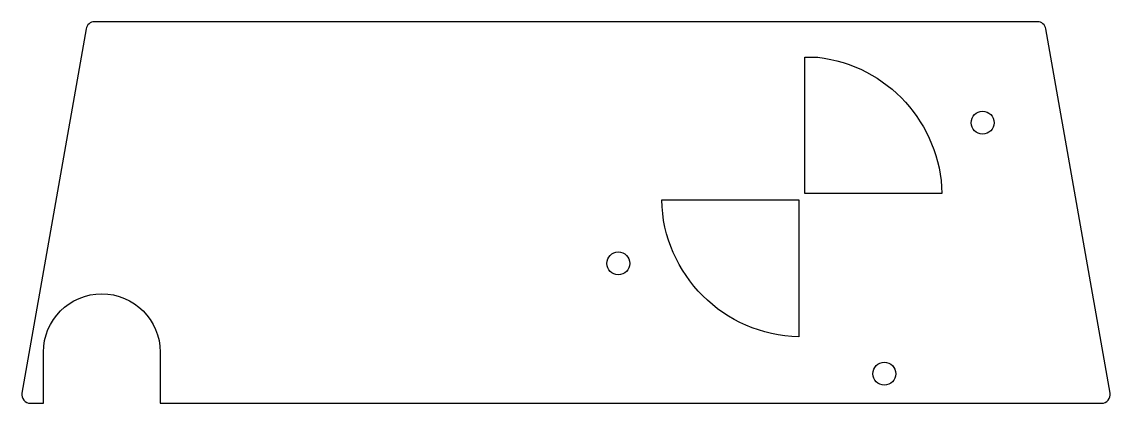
# Model space of a CAD drawing. Header units: millimetres. Extents: x -157 to 48, y 10 to 82.
import ezdxf

# ---------------------------------------------------------------- set-up
doc = ezdxf.new("R2010")
doc.units = ezdxf.units.MM
doc.layers.get('0').update_dxf_attribs({"linetype": 'CONTINUOUS'})

msp = doc.modelspace()

# ---------------------------------------------------------------- linework, layer by layer
for points in [[(-130.83, 19.43), (-130.83, 9.83), (46.48, 9.83, 0.466308), (48.06, 11.71), (35.97, 80.29, 0.36397), (34.39, 81.62), (-143.21, 81.62, 0.36397), (-144.78, 80.29), (-156.88, 11.71, 0.466308), (-155.3, 9.83), (-152.83, 9.83), (-152.83, 19.43, -1)], [(-9.4, 49.31), (-9.4, 74.94), (-6.98, 74.94, -0.374493), (16.39, 49.31)], [(-10.59, 48.12), (-10.59, 22.32, -0.401157), (-36.39, 48.12)]]:
    msp.add_lwpolyline(points, format="xyb", close=True)
for centre in [(24.05, 62.62), (-44.56, 36.14), (5.54, 15.38)]:
    msp.add_circle(centre, 2.15)

doc.saveas('drawing.dxf')
